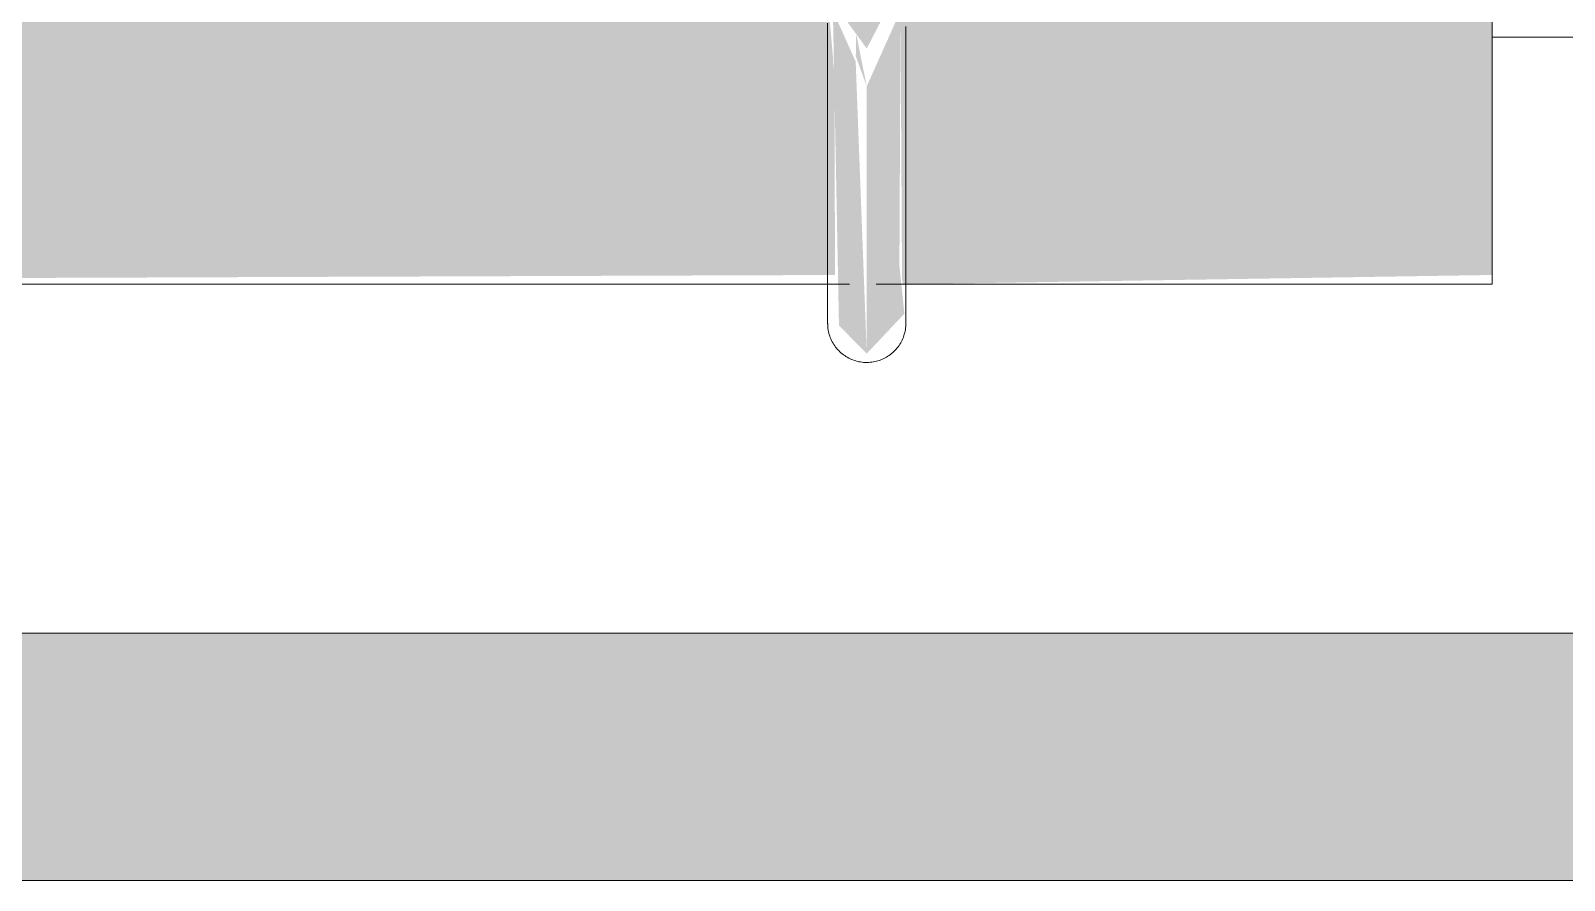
# Model space of a CAD drawing. Header units: inches. Extents: x -55396 to -733, y -290 to 853.
# Drawn here: x -24935.96 to -24926.15, y 281.37 to 286.81 of the extents above; entities that cross this region are included whole.
import ezdxf

# ---------------------------------------------------------------- set-up
doc = ezdxf.new("R2010")
doc.units = ezdxf.units.IN
doc.header["$MEASUREMENT"] = 0
doc.layers.add('Q-SPCQ', color=91, linetype='Continuous', lineweight=9)
doc.layers.add('S-BEAM', color=12, linetype='Continuous', lineweight=9)

# ---------------------------------------------------------------- blocks, each defined once
blk = doc.blocks.new('Basketball_Backstop-Performance_Sports_Systems-3103-Ceiling_Hung - 27_-0_ to 27_-11 7_8_-652462-Section 13')
at = {"layer": 'Q-SPCQ'}
h = blk.add_hatch(color=256, dxfattribs=at)
h.paths.add_polyline_path([(-24982.7884, 286.9375), (-24982.6117, 286.6958), (-24982.4867, 286.9375), (-24982.7367, 286.9375)], flags=0)
h.paths.add_polyline_path([(-24986.6117, 285.1875), (-24982.8163, 285.2582), (-24982.8166, 286.5132), (-24982.8531, 286.9375), (-24986.6117, 286.9375), (-24986.6117, 285.2471)], flags=0)
h.paths.add_polyline_path([(-24982.3952, 286.9375), (-24982.4349, 286.9375), (-24982.4349, 286.8488)], flags=0)
h.paths.add_polyline_path([(-24981.6104, 285.1875), (-24957.5492, 285.2471), (-24957.6117, 286.6938), (-24957.7992, 286.7021), (-24957.7992, 286.8073), (-24958.2367, 286.8073), (-24958.2367, 286.9375), (-24982.3952, 286.9375), (-24982.371, 285.1875)], flags=0)
h.paths.add_polyline_path([(-24930.7884, 286.9375), (-24930.6117, 286.6958), (-24930.4867, 286.9375), (-24930.7367, 286.9375)], flags=0)
h.paths.add_polyline_path([(-24947.0512, 285.1875), (-24930.8156, 285.2471), (-24930.8162, 286.4996), (-24930.8531, 286.9375), (-24954.9867, 286.9375), (-24954.9867, 286.8073), (-24955.4242, 286.72), (-24955.4242, 286.6938), (-24955.6117, 286.7186), (-24955.6742, 285.1875)], flags=0)
h.paths.add_polyline_path([(-24930.3952, 286.9375), (-24930.4455, 286.9086), (-24930.408, 286.9088)], flags=0)
h.paths.add_polyline_path([(-24930.3794, 285.1875), (-24926.6117, 285.2471), (-24926.6117, 286.9375), (-24930.3959, 286.9089), (-24930.386, 285.2209)], flags=0)
h = blk.add_hatch(color=256, dxfattribs=at)
h.paths.add_polyline_path([(-24930.6117, 286.4541), (-24930.6791, 286.7881), (-24930.6818, 286.6458), (-24930.6283, 286.4996)], flags=0)
h.paths.add_polyline_path([(-24930.6117, 284.7439), (-24930.6824, 286.612), (-24930.8282, 286.9375), (-24930.7893, 284.9239)], flags=0)
blk.add_hatch(color=256, dxfattribs=at).paths.add_polyline_path([(-24930.6117, 284.7439), (-24930.371, 284.9995), (-24930.4029, 285.3058), (-24930.3952, 286.9375), (-24930.6117, 286.4541), (-24930.6117, 284.9611)], flags=0)
h = blk.add_hatch(color=256, dxfattribs=at)
h.paths.add_polyline_path([(-25004.6065, 281.375), (-24957.5492, 281.375), (-24957.5492, 282.955), (-25004.6065, 282.955), (-25004.6065, 281.6169)], flags=0)
h.paths.add_polyline_path([(-24947.0512, 281.375), (-24908.6065, 281.375), (-24908.6065, 282.955), (-24955.6742, 282.955), (-24955.6742, 281.375)], flags=0)
for p, q in [((-24926.6117, 286.9375), (-24926.6117, 285.1875)), ((-24955.6747, 285.1875), (-24930.7221, 285.1875)), ((-24930.5516, 285.1875), (-24926.6117, 285.1875)), ((-24908.6065, 282.955), (-24955.6752, 282.955)), ((-24908.6065, 281.375), (-24955.6755, 281.375))]:
    blk.add_line(p, q, dxfattribs=at)
at = {"layer": 'Q-SPCQ', "flags": 128}
for points in [[(-24930.8617, 286.8575), (-24930.8617, 286.7777), (-24930.8617, 286.6981), (-24930.8617, 286.6189), (-24930.8617, 286.5402), (-24930.8617, 286.4621), (-24930.8617, 286.3848), (-24930.8617, 286.3084), (-24930.8617, 286.233), (-24930.8617, 286.1587), (-24930.8617, 286.0856), (-24930.8617, 286.0139), (-24930.8617, 285.9437), (-24930.8617, 285.8751), (-24930.8617, 285.8082), (-24930.8617, 285.7431), (-24930.8617, 285.6799), (-24930.8617, 285.6187), (-24930.8617, 285.5597), (-24930.8617, 285.5028), (-24930.8617, 285.4482), (-24930.8617, 285.396), (-24930.8617, 285.3463), (-24930.8617, 285.2991), (-24930.8617, 285.2546), (-24930.8617, 285.2127), (-24930.8617, 285.1736), (-24930.8617, 285.1373), (-24930.8617, 285.1039), (-24930.8617, 285.0734), (-24930.8617, 285.0459), (-24930.8617, 285.0215), (-24930.8617, 285.0001), (-24930.8617, 284.9818), (-24930.8617, 284.9666), (-24930.8617, 284.9546), (-24930.8617, 284.9457), (-24930.8617, 284.9401), (-24930.8617, 284.9376)], [(-24930.3617, 284.9375), (-24930.3617, 284.9391), (-24930.3617, 284.9439), (-24930.3617, 284.9519), (-24930.3617, 284.963), (-24930.3617, 284.9774), (-24930.3617, 284.9948), (-24930.3617, 285.0154), (-24930.3617, 285.039), (-24930.3617, 285.0657), (-24930.3617, 285.0954), (-24930.3617, 285.128), (-24930.3617, 285.1635), (-24930.3617, 285.2019), (-24930.3617, 285.243), (-24930.3617, 285.2868), (-24930.3617, 285.3333), (-24930.3617, 285.3824), (-24930.3617, 285.4339), (-24930.3617, 285.4878), (-24930.3617, 285.5441), (-24930.3617, 285.6026), (-24930.3617, 285.6632), (-24930.3617, 285.7259), (-24930.3617, 285.7905), (-24930.3617, 285.8569), (-24930.3617, 285.9251), (-24930.3617, 285.9948), (-24930.3617, 286.0661), (-24930.3617, 286.1388), (-24930.3617, 286.2128), (-24930.3617, 286.2879), (-24930.3617, 286.3641), (-24930.3617, 286.4411), (-24930.3617, 286.519), (-24930.3617, 286.5976), (-24930.3617, 286.6767), (-24930.3617, 286.7562), (-24930.3617, 286.836)], [(-24930.8617, 284.9375), (-24930.8617, 284.9391), (-24930.8617, 284.9439), (-24930.8617, 284.9519), (-24930.8617, 284.963), (-24930.8617, 284.9774), (-24930.8617, 284.9948), (-24930.8617, 285.0154), (-24930.8617, 285.039), (-24930.8617, 285.0657), (-24930.8617, 285.0954), (-24930.8617, 285.128), (-24930.8617, 285.1635), (-24930.8617, 285.2019)], [(-24930.3617, 285.2127), (-24930.3617, 285.1736), (-24930.3617, 285.1373), (-24930.3617, 285.1039), (-24930.3617, 285.0734), (-24930.3617, 285.0459), (-24930.3617, 285.0215), (-24930.3617, 285.0001), (-24930.3617, 284.9818), (-24930.3617, 284.9666), (-24930.3617, 284.9546), (-24930.3617, 284.9457), (-24930.3617, 284.9401), (-24930.3617, 284.9376)], [(-24930.6117, 284.6875), (-24930.6217, 284.6877), (-24930.6316, 284.6883), (-24930.6416, 284.6893), (-24930.6515, 284.6907), (-24930.6613, 284.6925), (-24930.6711, 284.6947), (-24930.6807, 284.6972), (-24930.6903, 284.7002), (-24930.6997, 284.7035), (-24930.709, 284.7072), (-24930.7181, 284.7113), (-24930.7271, 284.7158), (-24930.7359, 284.7205), (-24930.7445, 284.7257), (-24930.7528, 284.7312), (-24930.761, 284.737), (-24930.7689, 284.7431), (-24930.7765, 284.7495), (-24930.7839, 284.7563), (-24930.791, 284.7633), (-24930.7978, 284.7706), (-24930.8043, 284.7782), (-24930.8106, 284.786), (-24930.8165, 284.7941), (-24930.822, 284.8024), (-24930.8273, 284.8109), (-24930.8322, 284.8197), (-24930.8367, 284.8286), (-24930.8409, 284.8377), (-24930.8447, 284.8469), (-24930.8481, 284.8563), (-24930.8512, 284.8658), (-24930.8538, 284.8755), (-24930.8561, 284.8852), (-24930.858, 284.895), (-24930.8595, 284.9049), (-24930.8606, 284.9148), (-24930.8613, 284.9248), (-24930.8616, 284.9348), (-24930.8617, 284.9375)], [(-24930.3617, 284.9375), (-24930.3619, 284.9275), (-24930.3625, 284.9175), (-24930.3635, 284.9076), (-24930.3649, 284.8977), (-24930.3666, 284.8878), (-24930.3688, 284.8781), (-24930.3714, 284.8684), (-24930.3744, 284.8589), (-24930.3777, 284.8494), (-24930.3814, 284.8401), (-24930.3855, 284.831), (-24930.3899, 284.8221), (-24930.3947, 284.8133), (-24930.3998, 284.8047), (-24930.4053, 284.7963), (-24930.4111, 284.7882), (-24930.4173, 284.7803), (-24930.4237, 284.7727), (-24930.4305, 284.7653), (-24930.4375, 284.7582), (-24930.4448, 284.7513), (-24930.4524, 284.7448), (-24930.4602, 284.7386), (-24930.4683, 284.7327), (-24930.4766, 284.7271), (-24930.4851, 284.7219), (-24930.4938, 284.717), (-24930.5027, 284.7125), (-24930.5118, 284.7083), (-24930.5211, 284.7045), (-24930.5305, 284.7011), (-24930.54, 284.698), (-24930.5496, 284.6953), (-24930.5594, 284.693), (-24930.5692, 284.6911), (-24930.5791, 284.6896), (-24930.589, 284.6885), (-24930.599, 284.6878), (-24930.609, 284.6875), (-24930.6117, 284.6875)]]:
    blk.add_lwpolyline(points, dxfattribs=at)
blk = doc.blocks.new('Girt_Z - 10_D-1179799-Section 13')
at = {"layer": 'S-BEAM'}
blk.add_line((-24926.6117, 286.7679), (-24917.8954, 286.7679), dxfattribs=at)

msp = doc.modelspace()

# ---------------------------------------------------------------- block references
at = {"layer": 'Q-SPCQ'}
msp.add_blockref('Basketball_Backstop-Performance_Sports_Systems-3103-Ceiling_Hung - 27_-0_ to 27_-11 7_8_-652462-Section 13', (0, 0), dxfattribs=at)
at = {"layer": 'S-BEAM'}
msp.add_blockref('Girt_Z - 10_D-1179799-Section 13', (0, 0), dxfattribs=at)

doc.saveas('drawing.dxf')
